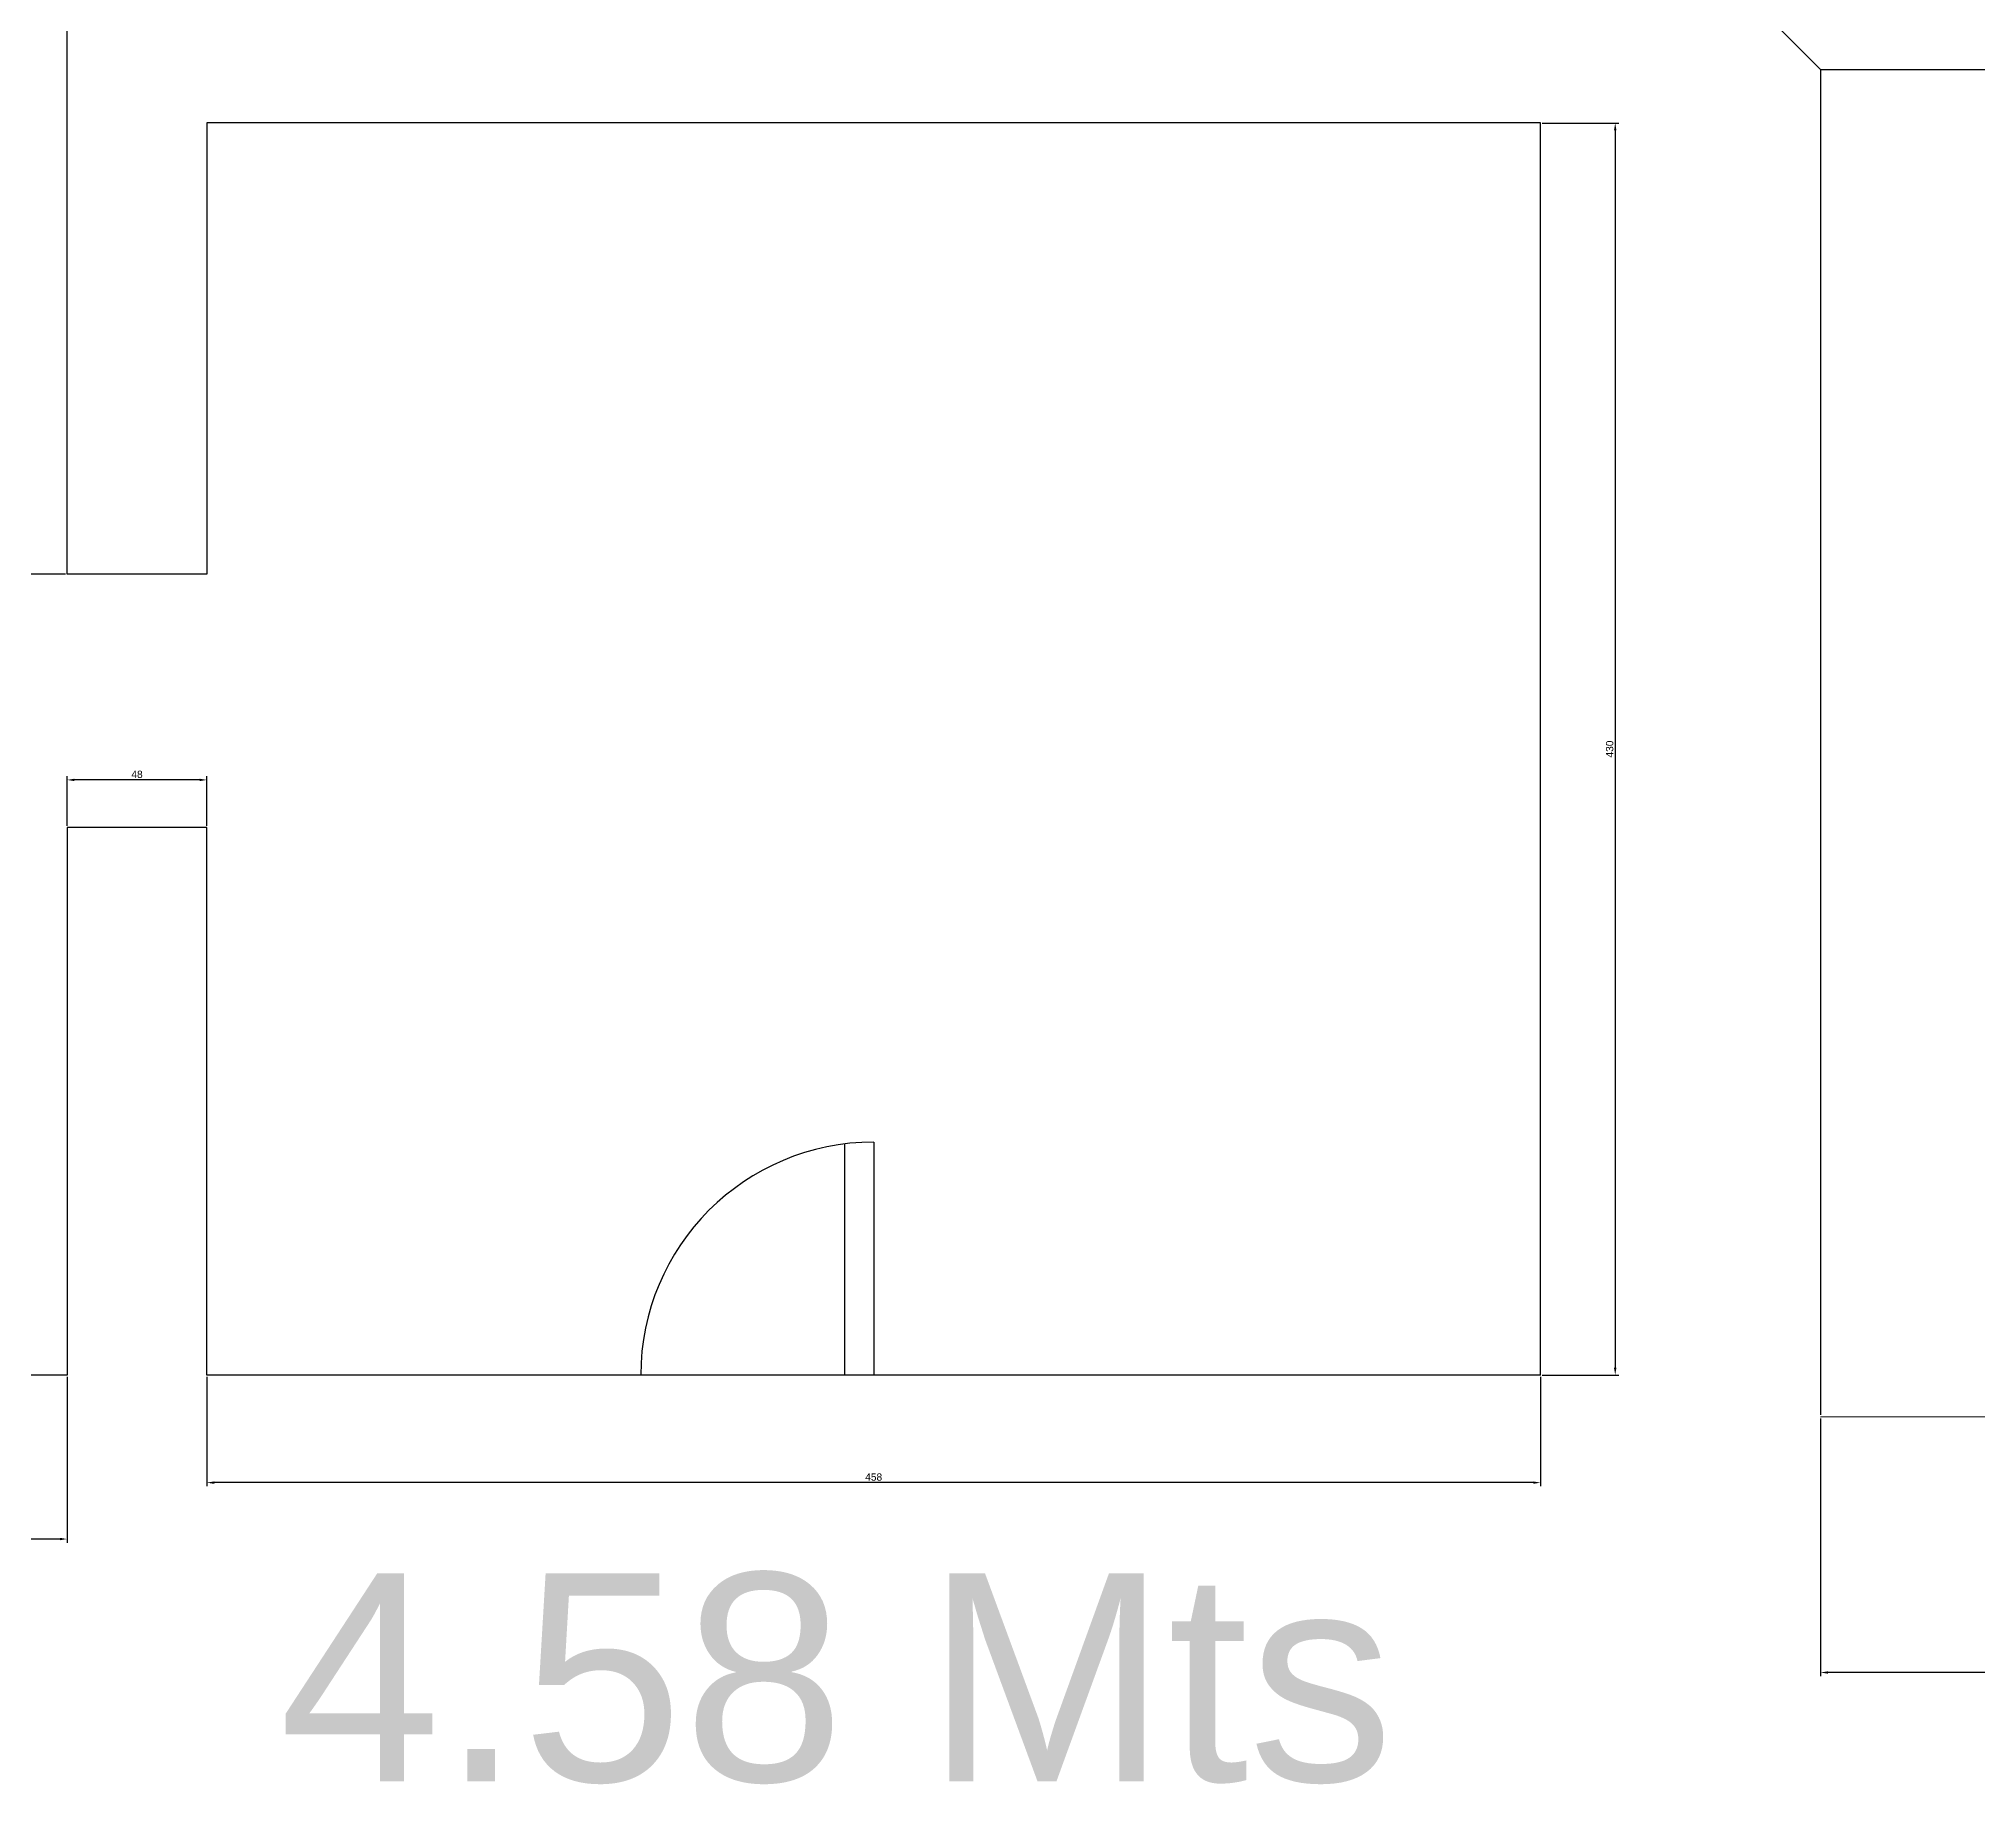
# Model space of a CAD drawing. Header units: millimetres. Extents: x 4980 to 36158, y 679 to 26062.
# Drawn here: x 28563 to 29229, y 1771 to 2370 of the extents above; entities that cross this region are included whole.
import ezdxf

# ---------------------------------------------------------------- set-up
doc = ezdxf.new("R2010")
doc.units = ezdxf.units.MM
doc.styles.get("Standard").update_dxf_attribs({"font": 'arial.ttf'})
doc.dimstyles.new('ISO-25', dxfattribs={"dimtxt": 2.5, "dimasz": 2.5, "dimexe": 1.25, "dimexo": 0.625, "dimtad": 1, "dimtxsty": 'Standard', "dimcen": 2.5, "dimadec": 0, "dimazin": 0, "dimtfac": 1, "dimtmove": 0, "dimatfit": 3, "dimfxl": 1, "dimarcsym": 0})

# ---------------------------------------------------------------- blocks, each defined once
blk = doc.blocks.new('*D33')
at = {"color": 0, "lineweight": -2, "transparency": 16777216}
for p, q in [((29175.19, 1896.48), (29175.19, 1808.01)), ((29792.19, 1897.11), (29792.19, 1808.01)), ((29789.69, 1809.26), (29177.69, 1809.26))]:
    blk.add_line(p, q, dxfattribs=at)
at = {"color": 0, "transparency": 16777216}
for points in [[(29177.69, 1809.67), (29177.69, 1808.84), (29175.19, 1809.26)], [(29789.69, 1809.67), (29789.69, 1808.84), (29792.19, 1809.26)]]:
    blk.add_solid(points, dxfattribs=at)
at = {"layer": 'Defpoints', "color": 0, "transparency": 16777216}
for p in [(29792.19, 1897.73), (29175.19, 1897.11), (29175.19, 1809.26)]:
    blk.add_point(p, dxfattribs=at)
at = {"color": 0, "transparency": 16777216, "insert": (29483.69, 1811.16), "char_height": 2.5, "attachment_point": 5}
blk.add_mtext('617', dxfattribs=at)
blk = doc.blocks.new('*D43')
at = {"color": 0, "lineweight": -2, "transparency": 16777216}
for p, q in [((28572.35, 2566.41), (28543.41, 2566.41)), ((28544.66, 2563.91), (28544.66, 2188.91)), ((28572.35, 2186.41), (28543.41, 2186.41))]:
    blk.add_line(p, q, dxfattribs=at)
at = {"color": 0, "transparency": 16777216}
for points in [[(28544.25, 2563.91), (28545.08, 2563.91), (28544.66, 2566.41)], [(28544.25, 2188.91), (28545.08, 2188.91), (28544.66, 2186.41)]]:
    blk.add_solid(points, dxfattribs=at)
at = {"layer": 'Defpoints', "color": 0, "transparency": 16777216}
for p in [(28572.97, 2566.41), (28544.66, 2186.41), (28572.97, 2186.41)]:
    blk.add_point(p, dxfattribs=at)
at = {"color": 0, "transparency": 16777216, "insert": (28542.76, 2376.41), "char_height": 2.5, "attachment_point": 5, "rotation": 90}
blk.add_mtext('380', dxfattribs=at)
blk = doc.blocks.new('*D44')
at = {"color": 0, "lineweight": -2, "transparency": 16777216}
for p, q in [((28572.97, 2100.04), (28572.97, 2117.05)), ((28618.47, 2115.8), (28575.47, 2115.8)), ((28620.97, 2100.04), (28620.97, 2117.05))]:
    blk.add_line(p, q, dxfattribs=at)
at = {"color": 0, "transparency": 16777216}
for points in [[(28575.47, 2116.22), (28575.47, 2115.38), (28572.97, 2115.8)], [(28618.47, 2116.22), (28618.47, 2115.38), (28620.97, 2115.8)]]:
    blk.add_solid(points, dxfattribs=at)
at = {"layer": 'Defpoints', "color": 0, "transparency": 16777216}
for p in [(28572.97, 2115.8), (28572.97, 2099.41), (28620.97, 2099.41)]:
    blk.add_point(p, dxfattribs=at)
at = {"color": 0, "transparency": 16777216, "insert": (28596.97, 2117.7), "char_height": 2.5, "attachment_point": 5}
blk.add_mtext('48', dxfattribs=at)
blk = doc.blocks.new('*D45')
at = {"color": 0, "lineweight": -2, "transparency": 16777216}
for p, q in [((29079.6, 2341.41), (29105.89, 2341.41)), ((29104.64, 2338.91), (29104.64, 1913.91)), ((29079.6, 1911.41), (29105.89, 1911.41))]:
    blk.add_line(p, q, dxfattribs=at)
at = {"color": 0, "transparency": 16777216}
for points in [[(29104.22, 2338.91), (29105.06, 2338.91), (29104.64, 2341.41)], [(29104.22, 1913.91), (29105.06, 1913.91), (29104.64, 1911.41)]]:
    blk.add_solid(points, dxfattribs=at)
at = {"layer": 'Defpoints', "color": 0, "transparency": 16777216}
for p in [(29078.97, 2341.41), (29078.97, 1911.41), (29104.64, 1911.41)]:
    blk.add_point(p, dxfattribs=at)
at = {"color": 0, "transparency": 16777216, "insert": (29102.74, 2126.41), "char_height": 2.5, "attachment_point": 5, "rotation": 90}
blk.add_mtext('430', dxfattribs=at)
blk = doc.blocks.new('*D46')
at = {"color": 0, "lineweight": -2, "transparency": 16777216}
for p, q in [((28620.97, 1910.79), (28620.97, 1873.21)), ((29078.97, 1910.79), (29078.97, 1873.21)), ((29076.47, 1874.46), (28623.47, 1874.46))]:
    blk.add_line(p, q, dxfattribs=at)
at = {"color": 0, "transparency": 16777216}
for points in [[(28623.47, 1874.87), (28623.47, 1874.04), (28620.97, 1874.46)], [(29076.47, 1874.87), (29076.47, 1874.04), (29078.97, 1874.46)]]:
    blk.add_solid(points, dxfattribs=at)
at = {"layer": 'Defpoints', "color": 0, "transparency": 16777216}
for p in [(28620.97, 1911.41), (29078.97, 1911.41), (28620.97, 1874.46)]:
    blk.add_point(p, dxfattribs=at)
at = {"color": 0, "transparency": 16777216, "insert": (28849.97, 1876.36), "char_height": 2.5, "attachment_point": 5}
blk.add_mtext('458', dxfattribs=at)
blk = doc.blocks.new('*D51')
at = {"color": 0, "lineweight": -2, "transparency": 16777216}
for p, q in [((27692.97, 1910.79), (27692.97, 1853.83)), ((28572.97, 1910.79), (28572.97, 1853.83)), ((28570.47, 1855.08), (27695.47, 1855.08))]:
    blk.add_line(p, q, dxfattribs=at)
at = {"color": 0, "transparency": 16777216}
for points in [[(27695.47, 1855.5), (27695.47, 1854.67), (27692.97, 1855.08)], [(28570.47, 1855.5), (28570.47, 1854.67), (28572.97, 1855.08)]]:
    blk.add_solid(points, dxfattribs=at)
at = {"layer": 'Defpoints', "color": 0, "transparency": 16777216}
for p in [(27692.97, 1911.41), (28572.97, 1911.41), (27692.97, 1855.08)]:
    blk.add_point(p, dxfattribs=at)
at = {"color": 0, "transparency": 16777216, "insert": (28132.97, 1856.99), "char_height": 2.5, "attachment_point": 5}
blk.add_mtext('880', dxfattribs=at)

msp = doc.modelspace()

# ---------------------------------------------------------------- linework, layer by layer
for p, q in [((28572.975, 2186.412), (28572.975, 2566.412)), ((29153.975, 2380.945), (29175.188, 2359.732)), ((29175.188, 2359.732), (29792.188, 2359.732)), ((29175.188, 2359.732), (29175.188, 2014.732)), ((29078.975, 2341.412), (28620.975, 2341.412)), ((28620.975, 2341.412), (28620.975, 2186.412)), ((29078.975, 1911.412), (29078.975, 2341.412)), ((28620.975, 2186.412), (28572.975, 2186.412)), ((28620.975, 2099.412), (28572.975, 2099.412)), ((28572.975, 2099.412), (28572.975, 1911.412)), ((28620.975, 1911.412), (28620.975, 2099.412)), ((29175.188, 2014.732), (29175.188, 1897.732)), ((28839.975, 1990.785), (28839.975, 1911.412)), ((28849.975, 1991.412), (28849.975, 1911.412)), ((28572.975, 1911.412), (28092.975, 1911.412)), ((29078.975, 1911.412), (28620.975, 1911.412)), ((29175.188, 1897.107), (29792.188, 1897.732))]:
    msp.add_line(p, q)
msp.add_arc((28849.975, 1911.412), 80, 90, 180)

# ---------------------------------------------------------------- texts
msp.add_text('4.58 Mts', height=71.4577).set_placement((28645.769, 1771.893))

# ---------------------------------------------------------------- dimensions: what is measured, and where the dimension line sits
for base, p1, p2, picture, middle in [((28544.665, 2186.412), (28572.975, 2566.412), (28572.975, 2186.412), '*D43', (28542.762, 2376.412)), ((29104.64, 1911.412), (29078.975, 2341.412), (29078.975, 1911.412), '*D45', (29102.737, 2126.412))]:
    dim = msp.add_linear_dim(base=base, p1=p1, p2=p2, angle=270, dimstyle='ISO-25')
    dim.commit()
    dim.dimension.update_dxf_attribs({"geometry": picture, "text_midpoint": middle})
for base, p1, p2, picture, middle in [((28572.975, 2115.799), (28620.975, 2099.412), (28572.975, 2099.412), '*D44', (28596.975, 2117.7)), ((27692.975, 1855.084), (28572.975, 1911.412), (27692.975, 1911.412), '*D51', (28132.975, 1856.986)), ((28620.975, 1874.455), (29078.975, 1911.412), (28620.975, 1911.412), '*D46', (28849.975, 1876.357)), ((29175.188, 1809.255), (29792.188, 1897.732), (29175.188, 1897.107), '*D33', (29483.688, 1811.157))]:
    dim = msp.add_linear_dim(base=base, p1=p1, p2=p2, dimstyle='ISO-25')
    dim.commit()
    dim.dimension.update_dxf_attribs({"geometry": picture, "text_midpoint": middle})

doc.saveas('drawing.dxf')
